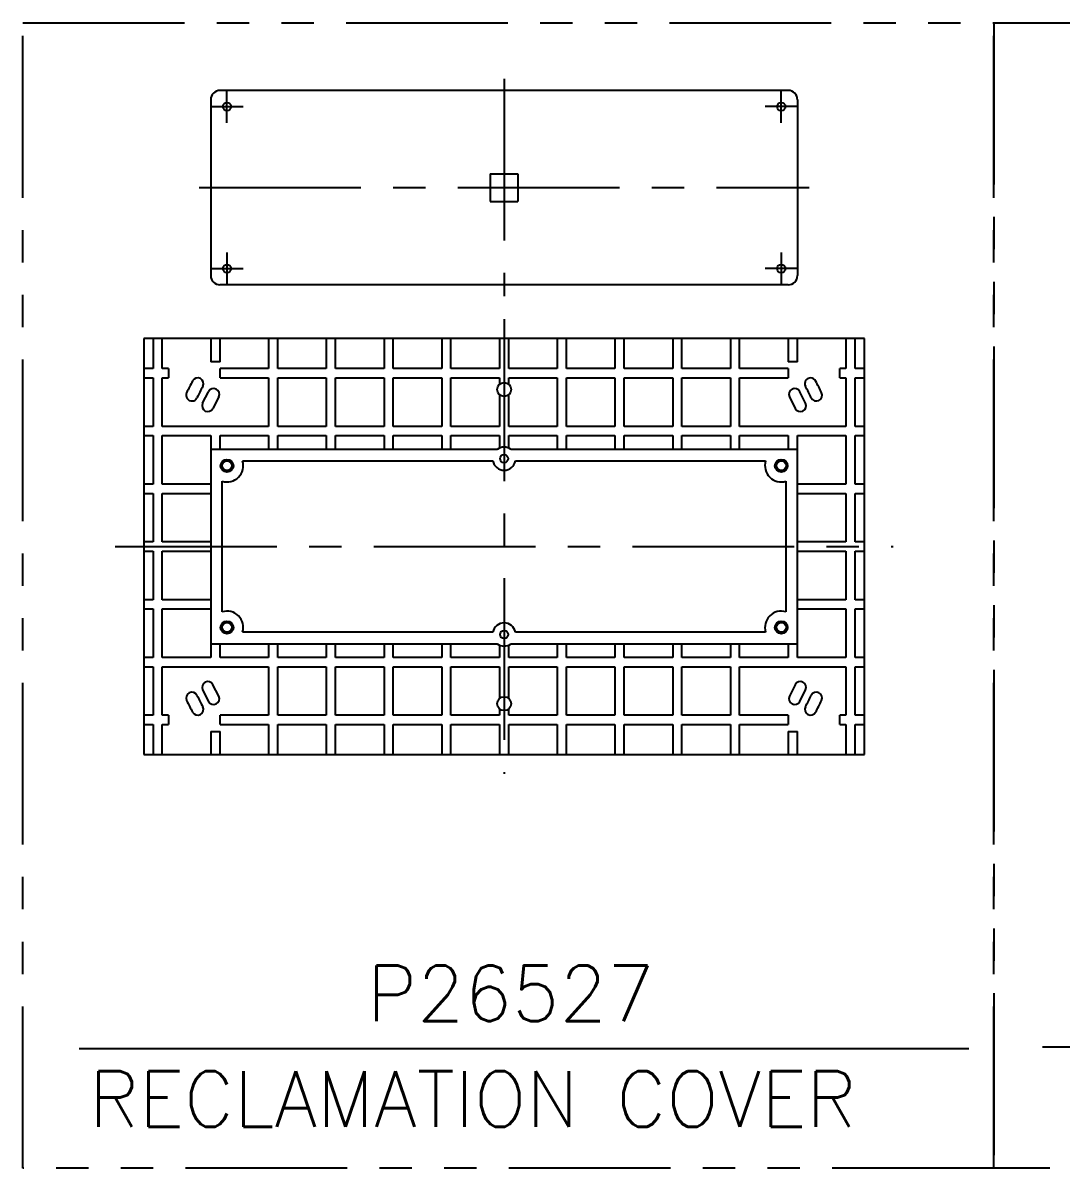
# Model space of a CAD drawing. Extents: x 9929 to 10523, y -4155 to -3735.
# Drawn here: x 10355.5 to 10411.7, y -3966.8 to -3904.8 of the extents above; entities that cross this region are included whole.
import ezdxf

# ---------------------------------------------------------------- set-up
doc = ezdxf.new("R2010")
doc.units = 0
doc.header["$LTSCALE"] = 7
doc.header["$MEASUREMENT"] = 0
doc.linetypes.add('CENTER', pattern=[2, 1.25, -0.25, 0.25, -0.25])
doc.linetypes.add('PHANTOM', pattern=[2.5, 1.25, -0.25, 0.25, -0.25, 0.25, -0.25])
doc.layers.get('0').update_dxf_attribs({"color": 2, "linetype": 'CONTINUOUS'})
for name, color, linetype in [('1', 1, 'CENTER'), ('7', 7, 'CONTINUOUS'), ('CL', 1, 'CENTER'), ('D', 2, 'CONTINUOUS'), ('DWG', 7, 'CONTINUOUS'), ('PH', 3, 'PHANTOM')]:
    doc.layers.add(name, color=color, linetype=linetype)
doc.styles.add('GHS', font='ROMANS.shx', dxfattribs={"bigfont": 'GHS.shx'})

msp = doc.modelspace()

# ---------------------------------------------------------------- linework, layer by layer
at = {"color": 1, "linetype": 'CENTER'}
msp.add_line((10381.563, -3907.85126), (10381.563, -3919.61388), dxfattribs=at)
at = {"layer": '1'}
for p, q in [((10366.56283, -3910.22626), (10366.56283, -3908.47626)), ((10396.56318, -3910.22626), (10396.56318, -3908.47626)), ((10365.68783, -3909.35126), (10367.43783, -3909.35126)), ((10397.43818, -3909.35126), (10395.68818, -3909.35126)), ((10366.56283, -3917.23888), (10366.56283, -3918.98888)), ((10396.56318, -3917.23888), (10396.56318, -3918.98888)), ((10365.68783, -3918.11388), (10367.43783, -3918.11388)), ((10397.43818, -3918.11388), (10395.68818, -3918.11388))]:
    msp.add_line(p, q, dxfattribs=at)
at = {"layer": '7', "color": 1, "linetype": 'CENTER'}
msp.add_line((10365.05657, -3913.73257), (10398.06944, -3913.73257), dxfattribs=at)
at = {"layer": '7'}
msp.add_circle((10396.56318, -3909.35126), 0.225, dxfattribs=at)
at = {"layer": 'CL'}
for p, q in [((10381.563, -3920.85752), (10381.563, -3945.44871)), ((10360.50782, -3933.15312), (10402.61819, -3933.15312))]:
    msp.add_line(p, q, dxfattribs=at)
at = {"layer": 'D'}
for p, q in [((10410.71215, -3960.22436), (10497.73944, -3960.22436)), ((10358.55948, -3960.3152), (10406.72339, -3960.3152))]:
    msp.add_line(p, q, dxfattribs=at)
at = {"layer": 'DWG'}
for p, q in [((10396.94444, -3908.47626), (10366.18157, -3908.47626)), ((10365.68157, -3908.97626), (10365.68157, -3918.48888)), ((10397.44444, -3908.97626), (10397.44444, -3918.48888)), ((10380.813, -3912.98257), (10382.313, -3912.98257)), ((10380.813, -3912.98257), (10380.813, -3914.48257)), ((10382.313, -3912.98257), (10382.313, -3914.48257)), ((10380.813, -3914.48257), (10382.313, -3914.48257)), ((10396.94444, -3918.98888), (10366.18157, -3918.98888)), ((10362.06277, -3921.90298), (10362.06277, -3944.40325)), ((10401.06324, -3921.90298), (10362.06277, -3921.90298)), ((10362.56278, -3921.90298), (10362.56278, -3923.528)), ((10363.06279, -3923.528), (10363.06279, -3921.90298)), ((10365.68782, -3921.90298), (10365.68782, -3923.153)), ((10366.18782, -3923.153), (10366.18782, -3921.90298)), ((10368.81285, -3921.90298), (10368.81285, -3923.528)), ((10369.31286, -3923.528), (10369.31286, -3921.90298)), ((10371.93789, -3921.90298), (10371.93789, -3923.528)), ((10372.4379, -3923.528), (10372.4379, -3921.90298)), ((10375.06293, -3921.90298), (10375.06293, -3923.528)), ((10375.56293, -3923.528), (10375.56293, -3921.90298)), ((10378.18796, -3921.90298), (10378.18796, -3923.528)), ((10378.68797, -3923.528), (10378.68797, -3921.90298)), ((10381.313, -3921.90298), (10381.313, -3923.528)), ((10381.81301, -3923.528), (10381.81301, -3921.90298)), ((10384.43804, -3921.90298), (10384.43804, -3923.528)), ((10384.93804, -3923.528), (10384.93804, -3921.90298)), ((10387.56308, -3921.90298), (10387.56308, -3923.528)), ((10388.06308, -3923.528), (10388.06308, -3921.90298)), ((10390.68811, -3921.90298), (10390.68811, -3923.528)), ((10391.18812, -3923.528), (10391.18812, -3921.90298)), ((10393.81315, -3921.90298), (10393.81315, -3923.528)), ((10394.31316, -3923.528), (10394.31316, -3921.90298)), ((10396.93819, -3921.90298), (10396.93819, -3923.153)), ((10397.43819, -3923.153), (10397.43819, -3921.90298)), ((10400.06322, -3921.90298), (10400.06322, -3923.528)), ((10400.56323, -3923.528), (10400.56323, -3921.90298)), ((10401.06324, -3944.40325), (10401.06324, -3921.90298)), ((10362.56278, -3923.528), (10362.06277, -3923.528)), ((10363.39029, -3923.528), (10363.06279, -3923.528)), ((10363.39029, -3923.528), (10363.39029, -3924.02801)), ((10366.18782, -3923.153), (10365.68782, -3923.153)), ((10368.81285, -3923.528), (10366.18657, -3923.528)), ((10366.18657, -3924.02801), (10366.18657, -3923.528)), ((10371.93789, -3923.528), (10369.31286, -3923.528)), ((10375.06293, -3923.528), (10372.4379, -3923.528)), ((10378.18796, -3923.528), (10375.56293, -3923.528)), ((10381.313, -3923.528), (10378.68797, -3923.528)), ((10384.43804, -3923.528), (10381.81301, -3923.528)), ((10387.56308, -3923.528), (10384.93804, -3923.528)), ((10390.68811, -3923.528), (10388.06308, -3923.528)), ((10393.81315, -3923.528), (10391.18812, -3923.528)), ((10396.93944, -3923.528), (10394.31316, -3923.528)), ((10397.43819, -3923.153), (10396.93819, -3923.153)), ((10396.93944, -3923.528), (10396.93944, -3924.02801)), ((10400.06322, -3923.528), (10399.73572, -3923.528)), ((10399.73572, -3924.02801), (10399.73572, -3923.528)), ((10401.06324, -3923.528), (10400.56323, -3923.528)), ((10362.06277, -3924.02801), (10362.56278, -3924.02801)), ((10362.56278, -3924.02801), (10362.56278, -3926.65304)), ((10363.06279, -3926.65304), (10363.06279, -3924.02801)), ((10363.06279, -3924.02801), (10363.39029, -3924.02801)), ((10366.18657, -3924.02801), (10368.81285, -3924.02801)), ((10368.81285, -3924.02801), (10368.81285, -3926.65304)), ((10369.31286, -3926.65304), (10369.31286, -3924.02801)), ((10369.31286, -3924.02801), (10371.93789, -3924.02801)), ((10371.93789, -3924.02801), (10371.93789, -3926.65304)), ((10372.4379, -3926.65304), (10372.4379, -3924.02801)), ((10372.4379, -3924.02801), (10375.06293, -3924.02801)), ((10375.06293, -3924.02801), (10375.06293, -3926.65304)), ((10375.56293, -3926.65304), (10375.56293, -3924.02801)), ((10375.56293, -3924.02801), (10378.18796, -3924.02801)), ((10378.18796, -3924.02801), (10378.18796, -3926.65304)), ((10378.68797, -3926.65304), (10378.68797, -3924.02801)), ((10378.68797, -3924.02801), (10381.313, -3924.02801)), ((10381.313, -3924.02801), (10381.313, -3924.3735)), ((10381.81301, -3924.02801), (10384.43804, -3924.02801)), ((10381.81301, -3924.3735), (10381.81301, -3924.02801)), ((10384.43804, -3924.02801), (10384.43804, -3926.65304)), ((10384.93804, -3926.65304), (10384.93804, -3924.02801)), ((10384.93804, -3924.02801), (10387.56308, -3924.02801)), ((10387.56308, -3924.02801), (10387.56308, -3926.65304)), ((10388.06308, -3926.65304), (10388.06308, -3924.02801)), ((10388.06308, -3924.02801), (10390.68811, -3924.02801)), ((10390.68811, -3924.02801), (10390.68811, -3926.65304)), ((10391.18812, -3926.65304), (10391.18812, -3924.02801)), ((10391.18812, -3924.02801), (10393.81315, -3924.02801)), ((10393.81315, -3924.02801), (10393.81315, -3926.65304)), ((10394.31316, -3926.65304), (10394.31316, -3924.02801)), ((10394.31316, -3924.02801), (10396.93944, -3924.02801)), ((10399.73572, -3924.02801), (10400.06322, -3924.02801)), ((10400.06322, -3924.02801), (10400.06322, -3926.65304)), ((10400.56323, -3926.65304), (10400.56323, -3924.02801)), ((10400.56323, -3924.02801), (10401.06324, -3924.02801)), ((10365.24589, -3925.40099), (10365.55778, -3924.77598)), ((10381.313, -3924.93253), (10381.313, -3926.65304)), ((10381.81301, -3926.65304), (10381.81301, -3924.93253)), ((10397.88012, -3925.40099), (10397.56823, -3924.77598)), ((10366.11702, -3925.05505), (10365.80513, -3925.68006)), ((10397.00899, -3925.05505), (10397.32088, -3925.68006)), ((10362.56278, -3926.65304), (10362.06277, -3926.65304)), ((10368.81285, -3926.65304), (10363.06279, -3926.65304)), ((10371.93789, -3926.65304), (10369.31286, -3926.65304)), ((10375.06293, -3926.65304), (10372.4379, -3926.65304)), ((10378.18796, -3926.65304), (10375.56293, -3926.65304)), ((10381.313, -3926.65304), (10378.68797, -3926.65304)), ((10384.43804, -3926.65304), (10381.81301, -3926.65304)), ((10387.56308, -3926.65304), (10384.93804, -3926.65304)), ((10390.68811, -3926.65304), (10388.06308, -3926.65304)), ((10393.81315, -3926.65304), (10391.18812, -3926.65304)), ((10400.06322, -3926.65304), (10394.31316, -3926.65304)), ((10401.06324, -3926.65304), (10400.56323, -3926.65304)), ((10362.06277, -3927.15304), (10362.56278, -3927.15304)), ((10362.56278, -3927.15304), (10362.56278, -3929.77808)), ((10363.06279, -3929.77808), (10363.06279, -3927.15304)), ((10363.06279, -3927.15304), (10365.68782, -3927.15304)), ((10365.68782, -3927.15304), (10365.68782, -3927.8968)), ((10366.18782, -3927.15304), (10368.81285, -3927.15304)), ((10366.18782, -3927.8968), (10366.18782, -3927.15304)), ((10368.81285, -3927.15304), (10368.81285, -3927.8968)), ((10369.31286, -3927.8968), (10369.31286, -3927.15304)), ((10369.31286, -3927.15304), (10371.93789, -3927.15304)), ((10371.93789, -3927.15304), (10371.93789, -3927.8968)), ((10372.4379, -3927.8968), (10372.4379, -3927.15304)), ((10372.4379, -3927.15304), (10375.06293, -3927.15304)), ((10375.06293, -3927.15304), (10375.06293, -3927.8968)), ((10375.56293, -3927.8968), (10375.56293, -3927.15304)), ((10375.56293, -3927.15304), (10378.18796, -3927.15304)), ((10378.18796, -3927.15304), (10378.18796, -3927.8968)), ((10378.68797, -3927.8968), (10378.68797, -3927.15304)), ((10378.68797, -3927.15304), (10381.313, -3927.15304)), ((10381.313, -3927.15304), (10381.313, -3927.82398)), ((10381.81301, -3927.15304), (10384.43804, -3927.15304)), ((10381.81301, -3927.82398), (10381.81301, -3927.15304)), ((10384.43804, -3927.15304), (10384.43804, -3927.8968)), ((10384.93804, -3927.8968), (10384.93804, -3927.15304)), ((10384.93804, -3927.15304), (10387.56308, -3927.15304)), ((10387.56308, -3927.15304), (10387.56308, -3927.8968)), ((10388.06308, -3927.8968), (10388.06308, -3927.15304)), ((10388.06308, -3927.15304), (10390.68811, -3927.15304)), ((10390.68811, -3927.15304), (10390.68811, -3927.8968)), ((10391.18812, -3927.8968), (10391.18812, -3927.15304)), ((10391.18812, -3927.15304), (10393.81315, -3927.15304)), ((10393.81315, -3927.15304), (10393.81315, -3927.8968)), ((10394.31316, -3927.8968), (10394.31316, -3927.15304)), ((10394.31316, -3927.15304), (10396.93819, -3927.15304)), ((10396.93819, -3927.15304), (10396.93819, -3927.8968)), ((10397.43819, -3927.8968), (10397.43819, -3927.15304)), ((10397.43819, -3927.15304), (10400.06322, -3927.15304)), ((10400.06322, -3927.15304), (10400.06322, -3929.77808)), ((10400.56323, -3929.77808), (10400.56323, -3927.15304)), ((10400.56323, -3927.15304), (10401.06324, -3927.15304)), ((10365.68157, -3927.8968), (10365.68157, -3938.40943)), ((10381.188, -3927.8968), (10365.68157, -3927.8968)), ((10397.44444, -3927.8968), (10381.93801, -3927.8968)), ((10397.44444, -3938.40943), (10397.44444, -3927.8968)), ((10367.40601, -3928.52181), (10380.95063, -3928.52181)), ((10382.17538, -3928.52181), (10395.72, -3928.52181)), ((10362.56278, -3929.77808), (10362.06277, -3929.77808)), ((10365.68157, -3929.77808), (10363.06279, -3929.77808)), ((10366.30657, -3936.68499), (10366.30657, -3929.62124)), ((10396.81944, -3929.62124), (10396.81944, -3936.68499)), ((10400.06322, -3929.77808), (10397.44444, -3929.77808)), ((10401.06324, -3929.77808), (10400.56323, -3929.77808)), ((10362.06277, -3930.27808), (10362.56278, -3930.27808)), ((10362.56278, -3930.27808), (10362.56278, -3932.90311)), ((10363.06279, -3932.90311), (10363.06279, -3930.27808)), ((10363.06279, -3930.27808), (10365.68157, -3930.27808)), ((10397.44444, -3930.27808), (10400.06322, -3930.27808)), ((10400.06322, -3930.27808), (10400.06322, -3932.90311)), ((10400.56323, -3930.27808), (10401.06324, -3930.27808)), ((10400.56323, -3932.90311), (10400.56323, -3930.27808)), ((10362.56278, -3932.90311), (10362.06277, -3932.90311)), ((10365.68157, -3932.90311), (10363.06279, -3932.90311)), ((10400.06322, -3932.90311), (10397.44444, -3932.90311)), ((10401.06324, -3932.90311), (10400.56323, -3932.90311)), ((10362.06277, -3933.40312), (10362.56278, -3933.40312)), ((10362.56278, -3933.40312), (10362.56278, -3936.02815)), ((10363.06279, -3936.02815), (10363.06279, -3933.40312)), ((10363.06279, -3933.40312), (10365.68157, -3933.40312)), ((10397.44444, -3933.40312), (10400.06322, -3933.40312)), ((10400.06322, -3933.40312), (10400.06322, -3936.02815)), ((10400.56323, -3933.40312), (10401.06324, -3933.40312)), ((10400.56323, -3936.02815), (10400.56323, -3933.40312)), ((10362.56278, -3936.02815), (10362.06277, -3936.02815)), ((10365.68157, -3936.02815), (10363.06279, -3936.02815)), ((10400.06322, -3936.02815), (10397.44444, -3936.02815)), ((10401.06324, -3936.02815), (10400.56323, -3936.02815)), ((10362.06277, -3936.52816), (10362.56278, -3936.52816)), ((10362.56278, -3936.52816), (10362.56278, -3939.15319)), ((10363.06279, -3939.15319), (10363.06279, -3936.52816)), ((10363.06279, -3936.52816), (10365.68157, -3936.52816)), ((10397.44444, -3936.52816), (10400.06322, -3936.52816)), ((10400.06322, -3936.52816), (10400.06322, -3939.15319)), ((10400.56323, -3939.15319), (10400.56323, -3936.52816)), ((10400.56323, -3936.52816), (10401.06324, -3936.52816)), ((10380.95063, -3937.78442), (10367.40601, -3937.78442)), ((10395.72, -3937.78442), (10382.17538, -3937.78442)), ((10365.68157, -3938.40943), (10381.188, -3938.40943)), ((10365.68782, -3938.40943), (10365.68782, -3939.15319)), ((10366.18782, -3939.15319), (10366.18782, -3938.40943)), ((10368.81285, -3938.40943), (10368.81285, -3939.15319)), ((10369.31286, -3939.15319), (10369.31286, -3938.40943)), ((10371.93789, -3938.40943), (10371.93789, -3939.15319)), ((10372.4379, -3939.15319), (10372.4379, -3938.40943)), ((10375.06293, -3938.40943), (10375.06293, -3939.15319)), ((10375.56293, -3939.15319), (10375.56293, -3938.40943)), ((10378.18796, -3938.40943), (10378.18796, -3939.15319)), ((10378.68797, -3939.15319), (10378.68797, -3938.40943)), ((10381.313, -3938.48225), (10381.313, -3939.15319)), ((10381.81301, -3939.15319), (10381.81301, -3938.48225)), ((10381.93801, -3938.40943), (10397.44444, -3938.40943)), ((10384.43804, -3938.40943), (10384.43804, -3939.15319)), ((10384.93804, -3939.15319), (10384.93804, -3938.40943)), ((10387.56308, -3938.40943), (10387.56308, -3939.15319)), ((10388.06308, -3939.15319), (10388.06308, -3938.40943)), ((10390.68811, -3938.40943), (10390.68811, -3939.15319)), ((10391.18812, -3939.15319), (10391.18812, -3938.40943)), ((10393.81315, -3938.40943), (10393.81315, -3939.15319)), ((10394.31316, -3939.15319), (10394.31316, -3938.40943)), ((10396.93819, -3938.40943), (10396.93819, -3939.15319)), ((10397.43819, -3939.15319), (10397.43819, -3938.40943)), ((10362.56278, -3939.15319), (10362.06277, -3939.15319)), ((10365.68782, -3939.15319), (10363.06279, -3939.15319)), ((10368.81285, -3939.15319), (10366.18782, -3939.15319)), ((10371.93789, -3939.15319), (10369.31286, -3939.15319)), ((10375.06293, -3939.15319), (10372.4379, -3939.15319)), ((10378.18796, -3939.15319), (10375.56293, -3939.15319)), ((10381.313, -3939.15319), (10378.68797, -3939.15319)), ((10384.43804, -3939.15319), (10381.81301, -3939.15319)), ((10387.56308, -3939.15319), (10384.93804, -3939.15319)), ((10390.68811, -3939.15319), (10388.06308, -3939.15319)), ((10393.81315, -3939.15319), (10391.18812, -3939.15319)), ((10396.93819, -3939.15319), (10394.31316, -3939.15319)), ((10400.06322, -3939.15319), (10397.43819, -3939.15319)), ((10401.06324, -3939.15319), (10400.56323, -3939.15319)), ((10362.06277, -3939.65319), (10362.56278, -3939.65319)), ((10362.56278, -3939.65319), (10362.56278, -3942.27822)), ((10363.06279, -3942.27822), (10363.06279, -3939.65319)), ((10363.06279, -3939.65319), (10368.81285, -3939.65319)), ((10368.81285, -3939.65319), (10368.81285, -3942.27822)), ((10369.31286, -3939.65319), (10371.93789, -3939.65319)), ((10369.31286, -3942.27822), (10369.31286, -3939.65319)), ((10371.93789, -3939.65319), (10371.93789, -3942.27822)), ((10372.4379, -3939.65319), (10375.06293, -3939.65319)), ((10372.4379, -3942.27822), (10372.4379, -3939.65319)), ((10375.06293, -3939.65319), (10375.06293, -3942.27822)), ((10375.56293, -3942.27822), (10375.56293, -3939.65319)), ((10375.56293, -3939.65319), (10378.18796, -3939.65319)), ((10378.18796, -3939.65319), (10378.18796, -3942.27822)), ((10378.68797, -3942.27822), (10378.68797, -3939.65319)), ((10378.68797, -3939.65319), (10381.313, -3939.65319)), ((10381.313, -3939.65319), (10381.313, -3941.3737)), ((10381.81301, -3939.65319), (10384.43804, -3939.65319)), ((10381.81301, -3941.3737), (10381.81301, -3939.65319)), ((10384.43804, -3939.65319), (10384.43804, -3942.27822)), ((10384.93804, -3939.65319), (10387.56308, -3939.65319)), ((10384.93804, -3942.27822), (10384.93804, -3939.65319)), ((10387.56308, -3939.65319), (10387.56308, -3942.27822)), ((10388.06308, -3939.65319), (10390.68811, -3939.65319)), ((10388.06308, -3942.27822), (10388.06308, -3939.65319)), ((10390.68811, -3939.65319), (10390.68811, -3942.27822)), ((10391.18812, -3939.65319), (10393.81315, -3939.65319)), ((10391.18812, -3942.27822), (10391.18812, -3939.65319)), ((10393.81315, -3939.65319), (10393.81315, -3942.27822)), ((10394.31316, -3942.27822), (10394.31316, -3939.65319)), ((10394.31316, -3939.65319), (10400.06322, -3939.65319)), ((10400.06322, -3939.65319), (10400.06322, -3942.27822)), ((10400.56323, -3939.65319), (10401.06324, -3939.65319)), ((10400.56323, -3942.27822), (10400.56323, -3939.65319)), ((10365.24589, -3940.90524), (10365.55778, -3941.53025)), ((10366.11702, -3941.25118), (10365.80513, -3940.62617)), ((10397.32088, -3940.62617), (10397.00899, -3941.25118)), ((10397.56823, -3941.53025), (10397.88012, -3940.90524)), ((10362.56278, -3942.27822), (10362.06277, -3942.27822)), ((10363.39029, -3942.27822), (10363.06279, -3942.27822)), ((10363.39029, -3942.27822), (10363.39029, -3942.77823)), ((10368.81285, -3942.27822), (10366.18657, -3942.27822)), ((10366.18657, -3942.77823), (10366.18657, -3942.27822)), ((10371.93789, -3942.27822), (10369.31286, -3942.27822)), ((10375.06293, -3942.27822), (10372.4379, -3942.27822)), ((10378.18796, -3942.27822), (10375.56293, -3942.27822)), ((10381.313, -3942.27822), (10378.68797, -3942.27822)), ((10381.313, -3941.93273), (10381.313, -3942.27822)), ((10381.81301, -3942.27822), (10381.81301, -3941.93273)), ((10384.43804, -3942.27822), (10381.81301, -3942.27822)), ((10387.56308, -3942.27822), (10384.93804, -3942.27822)), ((10390.68811, -3942.27822), (10388.06308, -3942.27822)), ((10393.81315, -3942.27822), (10391.18812, -3942.27822)), ((10396.93944, -3942.27822), (10394.31316, -3942.27822)), ((10396.93944, -3942.27822), (10396.93944, -3942.77823)), ((10400.06322, -3942.27822), (10399.73572, -3942.27822)), ((10399.73572, -3942.77823), (10399.73572, -3942.27822)), ((10401.06324, -3942.27822), (10400.56323, -3942.27822)), ((10362.06277, -3942.77823), (10362.56278, -3942.77823)), ((10362.56278, -3942.77823), (10362.56278, -3944.40325)), ((10363.06279, -3942.77823), (10363.39029, -3942.77823)), ((10363.06279, -3944.40325), (10363.06279, -3942.77823)), ((10366.18657, -3942.77823), (10368.81285, -3942.77823)), ((10368.81285, -3942.77823), (10368.81285, -3944.40325)), ((10369.31286, -3942.77823), (10371.93789, -3942.77823)), ((10369.31286, -3944.40325), (10369.31286, -3942.77823)), ((10371.93789, -3942.77823), (10371.93789, -3944.40325)), ((10372.4379, -3942.77823), (10375.06293, -3942.77823)), ((10372.4379, -3944.40325), (10372.4379, -3942.77823)), ((10375.06293, -3942.77823), (10375.06293, -3944.40325)), ((10375.56293, -3944.40325), (10375.56293, -3942.77823)), ((10375.56293, -3942.77823), (10378.18796, -3942.77823)), ((10378.18796, -3942.77823), (10378.18796, -3944.40325)), ((10378.68797, -3944.40325), (10378.68797, -3942.77823)), ((10378.68797, -3942.77823), (10381.313, -3942.77823)), ((10381.313, -3942.77823), (10381.313, -3944.40325)), ((10381.81301, -3942.77823), (10384.43804, -3942.77823)), ((10381.81301, -3944.40325), (10381.81301, -3942.77823)), ((10384.43804, -3942.77823), (10384.43804, -3944.40325)), ((10384.93804, -3942.77823), (10387.56308, -3942.77823)), ((10384.93804, -3944.40325), (10384.93804, -3942.77823)), ((10387.56308, -3942.77823), (10387.56308, -3944.40325)), ((10388.06308, -3942.77823), (10390.68811, -3942.77823)), ((10388.06308, -3944.40325), (10388.06308, -3942.77823)), ((10390.68811, -3942.77823), (10390.68811, -3944.40325)), ((10391.18812, -3942.77823), (10393.81315, -3942.77823)), ((10391.18812, -3944.40325), (10391.18812, -3942.77823)), ((10393.81315, -3942.77823), (10393.81315, -3944.40325)), ((10394.31316, -3944.40325), (10394.31316, -3942.77823)), ((10394.31316, -3942.77823), (10396.93944, -3942.77823)), ((10399.73572, -3942.77823), (10400.06322, -3942.77823)), ((10400.06322, -3942.77823), (10400.06322, -3944.40325)), ((10400.56323, -3942.77823), (10401.06324, -3942.77823)), ((10400.56323, -3944.40325), (10400.56323, -3942.77823)), ((10365.68782, -3943.15323), (10366.18782, -3943.15323)), ((10365.68782, -3943.15323), (10365.68782, -3944.40325)), ((10366.18782, -3944.40325), (10366.18782, -3943.15323)), ((10396.93819, -3943.15323), (10396.93819, -3944.40325)), ((10396.93819, -3943.15323), (10397.43819, -3943.15323)), ((10397.43819, -3944.40325), (10397.43819, -3943.15323)), ((10362.06277, -3944.40325), (10401.06324, -3944.40325))]:
    msp.add_line(p, q, dxfattribs=at)
for centre, radius in [((10366.56283, -3909.35126), 0.225), ((10366.56283, -3918.11388), 0.225), ((10396.56318, -3918.11388), 0.225), ((10381.563, -3924.65301), 0.375), ((10366.56283, -3928.77806), 0.34375), ((10366.56283, -3928.77806), 0.3125), ((10366.56283, -3928.77806), 0.2625), ((10381.563, -3928.39681), 0.21875), ((10396.56318, -3928.77806), 0.34375), ((10396.56318, -3928.77806), 0.3125), ((10396.56318, -3928.77806), 0.2625), ((10366.56283, -3937.52817), 0.34375), ((10366.56283, -3937.52817), 0.3125), ((10366.56283, -3937.52817), 0.2625), ((10396.56318, -3937.52817), 0.34375), ((10396.56318, -3937.52817), 0.3125), ((10396.56318, -3937.52817), 0.2625), ((10381.563, -3937.90942), 0.21875), ((10381.563, -3941.65322), 0.375)]:
    msp.add_circle(centre, radius, dxfattribs=at)
for centre, radius, start, end in [((10366.18157, -3908.97626), 0.5, 90, 180), ((10396.94444, -3908.97626), 0.5, 0, 90), ((10366.18157, -3918.48888), 0.5, 180, 270), ((10396.94444, -3918.48888), 0.5, 270, 0), ((10381.563, -3933.15312), 19.09603, 152.0197834, 154.1579055), ((10364.97509, -3924.34051), 0.3125, 332.0197834, 152.0197834), ((10398.15092, -3924.34051), 0.3125, 27.9802166, 207.9802166), ((10381.563, -3933.15312), 19.09603, 25.8420945, 27.9802166), ((10364.65785, -3924.96552), 0.3125, 154.1579055, 334.1579055), ((10381.563, -3933.15312), 18.47102, 152.0197834, 154.1579055), ((10365.8374, -3924.91552), 0.3125, 333.4802237, 153.4802237), ((10397.28861, -3924.91552), 0.3125, 26.5197763, 206.5197763), ((10381.563, -3933.15312), 18.47102, 25.8420945, 27.9802166), ((10398.46816, -3924.96552), 0.3125, 205.8420945, 25.8420945), ((10365.52551, -3925.54053), 0.3125, 153.4802237, 333.4802237), ((10397.6005, -3925.54053), 0.3125, 206.5197763, 26.5197763), ((10381.563, -3928.39681), 0.62501, 53.1301024, 126.8698976), ((10366.56283, -3928.77806), 0.88126, 253.0953323, 16.9046677), ((10381.563, -3928.39681), 0.62501, 191.536959, 348.463041), ((10396.56318, -3928.77806), 0.88126, 163.0953323, 286.9046677), ((10366.56283, -3937.52817), 0.88126, 343.0953323, 106.9046677), ((10396.56318, -3937.52817), 0.88126, 73.0953323, 196.9046677), ((10381.563, -3937.90942), 0.62501, 11.536959, 168.463041), ((10381.563, -3937.90942), 0.62501, 233.1301024, 306.8698976), ((10364.65785, -3941.34071), 0.3125, 25.8420945, 205.8420945), ((10365.52551, -3940.76571), 0.3125, 26.5197763, 206.5197763), ((10397.6005, -3940.76571), 0.3125, 333.4802237, 153.4802237), ((10398.46816, -3941.34071), 0.3125, 334.1579055, 154.1579055), ((10381.563, -3933.15312), 19.09603, 205.8420945, 207.9802166), ((10381.563, -3933.15312), 18.47102, 205.8420945, 207.9802166), ((10365.8374, -3941.39071), 0.3125, 206.5197763, 26.5197763), ((10397.28861, -3941.39071), 0.3125, 153.4802237, 333.4802237), ((10381.563, -3933.15312), 18.47102, 332.0197834, 334.1579055), ((10381.563, -3933.15312), 19.09603, 332.0197834, 334.1579055), ((10364.97509, -3941.96572), 0.3125, 207.9802166, 27.9802166), ((10398.15092, -3941.96572), 0.3125, 152.0197834, 332.0197834)]:
    msp.add_arc(centre, radius, start, end, dxfattribs=at)
at = {"layer": 'PH'}
for points in [[(10355.51521, -3904.82238), (10408.07441, -3904.82238), (10408.07441, -3966.77898), (10355.51521, -3966.77898)], [(10408.07441, -3904.82238), (10498.61078, -3904.82238), (10498.61078, -3966.77898), (10408.07441, -3966.77898)]]:
    msp.add_lwpolyline(points, close=True, dxfattribs=at)

# ---------------------------------------------------------------- texts
at = {"layer": 'D', "style": 'GHS'}
msp.add_text('RECLAMATION COVER', height=3, dxfattribs=at).set_placement((10359.10032, -3964.53963))
at = {"layer": 'DWG', "style": 'GHS'}
msp.add_text('P26527', height=3, dxfattribs=at).set_placement((10374.14434, -3958.82591))

doc.saveas('drawing.dxf')
